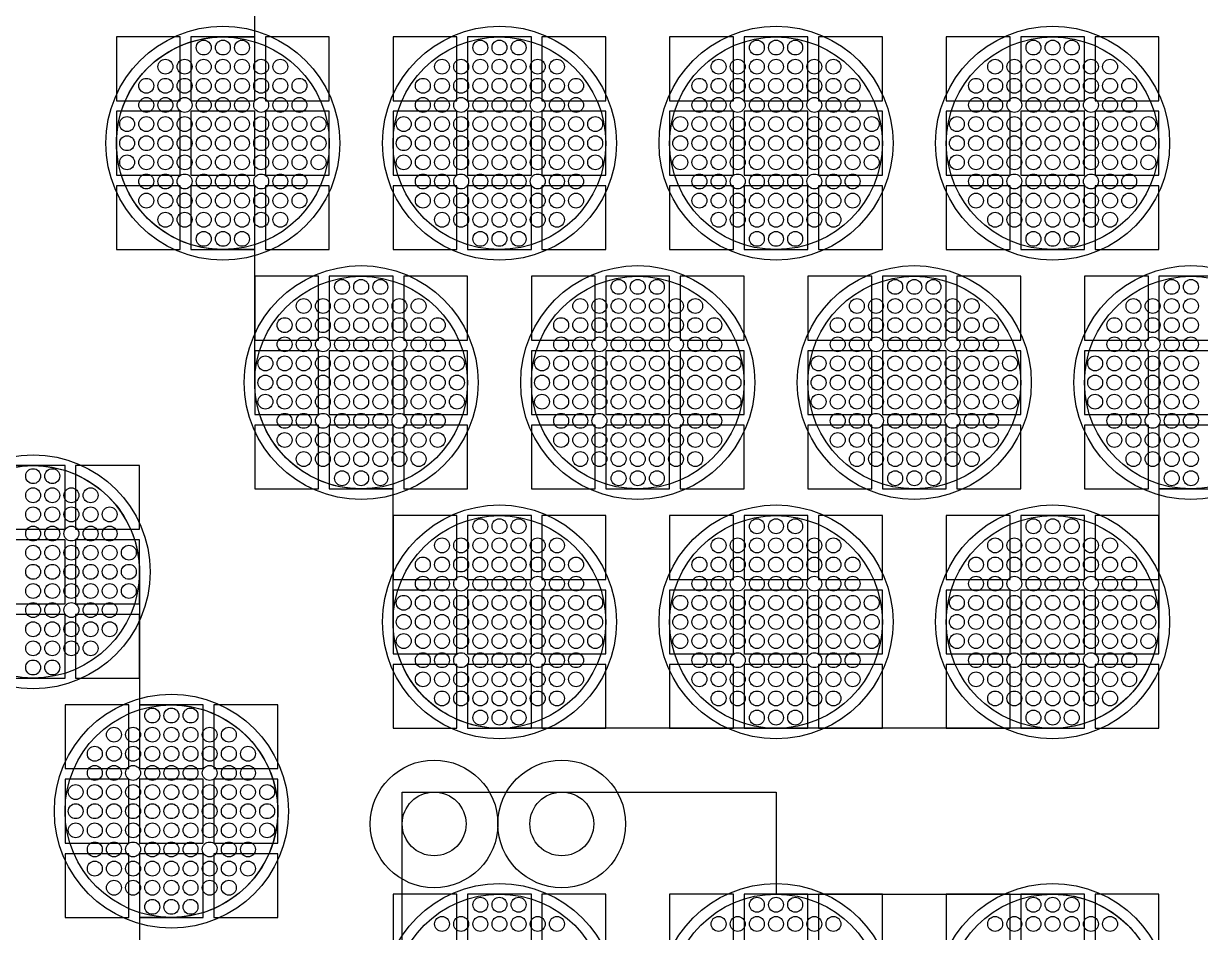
# Model space of a CAD drawing. Extents: x -49 to 54, y -38 to 38.
# Drawn here: x -17.14 to -11.61, y -17.85 to -13.58 of the extents above; entities that cross this region are included whole.
import ezdxf

# ---------------------------------------------------------------- set-up
doc = ezdxf.new("R2010")
doc.units = 0
for name, color, linetype in [('ADHESIVE_VIA_OPENINGS', 30, 'CONTINUOUS'), ('BACK_LAYER', 5, 'CONTINUOUS'), ('COND_LAYER_LOWER_ELECTRODE', 6, 'CONTINUOUS'), ('CONDUCTIVE_LAYER_BACK_LAYER', 2, 'CONTINUOUS'), ('EMITTER', 3, 'CONTINUOUS'), ('LOWER_ELECTRODE', 1, 'CONTINUOUS'), ('SUBSTRATE_VIA', 4, 'CONTINUOUS')]:
    doc.layers.add(name, color=color, linetype=linetype)

msp = doc.modelspace()

# ---------------------------------------------------------------- linework, layer by layer
at = {"layer": 'ADHESIVE_VIA_OPENINGS'}
for centre in [(-15.2116, -17.3401), (-14.6116, -17.3401)]:
    msp.add_circle(centre, 0.3, dxfattribs=at)
at = {"layer": 'BACK_LAYER'}
for points in [[(-16.7046, -13.9384), (-16.4046, -13.9384), (-16.4046, -13.6384), (-16.7046, -13.6384)], [(-16.3546, -13.9384), (-16.0546, -13.9384), (-16.0546, -13.6384), (-16.3546, -13.6384)], [(-16.0046, -13.9384), (-15.7046, -13.9384), (-15.7046, -13.6384), (-16.0046, -13.6384)], [(-15.4046, -13.9384), (-15.1046, -13.9384), (-15.1046, -13.6384), (-15.4046, -13.6384)], [(-15.0546, -13.9384), (-14.7546, -13.9384), (-14.7546, -13.6384), (-15.0546, -13.6384)], [(-14.7046, -13.9384), (-14.4046, -13.9384), (-14.4046, -13.6384), (-14.7046, -13.6384)], [(-14.1046, -13.9384), (-13.8046, -13.9384), (-13.8046, -13.6384), (-14.1046, -13.6384)], [(-13.7546, -13.9384), (-13.4546, -13.9384), (-13.4546, -13.6384), (-13.7546, -13.6384)], [(-13.4046, -13.9384), (-13.1046, -13.9384), (-13.1046, -13.6384), (-13.4046, -13.6384)], [(-12.8046, -13.9384), (-12.5046, -13.9384), (-12.5046, -13.6384), (-12.8046, -13.6384)], [(-12.4546, -13.9384), (-12.1546, -13.9384), (-12.1546, -13.6384), (-12.4546, -13.6384)], [(-12.1046, -13.9384), (-11.8046, -13.9384), (-11.8046, -13.6384), (-12.1046, -13.6384)], [(-16.7046, -14.2884), (-16.4046, -14.2884), (-16.4046, -13.9884), (-16.7046, -13.9884)], [(-16.3546, -14.2884), (-16.0546, -14.2884), (-16.0546, -13.9884), (-16.3546, -13.9884)], [(-16.0046, -14.2884), (-15.7046, -14.2884), (-15.7046, -13.9884), (-16.0046, -13.9884)], [(-15.4046, -14.2884), (-15.1046, -14.2884), (-15.1046, -13.9884), (-15.4046, -13.9884)], [(-15.0546, -14.2884), (-14.7546, -14.2884), (-14.7546, -13.9884), (-15.0546, -13.9884)], [(-14.7046, -14.2884), (-14.4046, -14.2884), (-14.4046, -13.9884), (-14.7046, -13.9884)], [(-14.1046, -14.2884), (-13.8046, -14.2884), (-13.8046, -13.9884), (-14.1046, -13.9884)], [(-13.7546, -14.2884), (-13.4546, -14.2884), (-13.4546, -13.9884), (-13.7546, -13.9884)], [(-13.4046, -14.2884), (-13.1046, -14.2884), (-13.1046, -13.9884), (-13.4046, -13.9884)], [(-12.8046, -14.2884), (-12.5046, -14.2884), (-12.5046, -13.9884), (-12.8046, -13.9884)], [(-12.4546, -14.2884), (-12.1546, -14.2884), (-12.1546, -13.9884), (-12.4546, -13.9884)], [(-12.1046, -14.2884), (-11.8046, -14.2884), (-11.8046, -13.9884), (-12.1046, -13.9884)], [(-16.7046, -14.6384), (-16.4046, -14.6384), (-16.4046, -14.3384), (-16.7046, -14.3384)], [(-16.3546, -14.6384), (-16.0546, -14.6384), (-16.0546, -14.3384), (-16.3546, -14.3384)], [(-16.0046, -14.6384), (-15.7046, -14.6384), (-15.7046, -14.3384), (-16.0046, -14.3384)], [(-15.4046, -14.6384), (-15.1046, -14.6384), (-15.1046, -14.3384), (-15.4046, -14.3384)], [(-15.0546, -14.6384), (-14.7546, -14.6384), (-14.7546, -14.3384), (-15.0546, -14.3384)], [(-14.7046, -14.6384), (-14.4046, -14.6384), (-14.4046, -14.3384), (-14.7046, -14.3384)], [(-14.1046, -14.6384), (-13.8046, -14.6384), (-13.8046, -14.3384), (-14.1046, -14.3384)], [(-13.7546, -14.6384), (-13.4546, -14.6384), (-13.4546, -14.3384), (-13.7546, -14.3384)], [(-13.4046, -14.6384), (-13.1046, -14.6384), (-13.1046, -14.3384), (-13.4046, -14.3384)], [(-12.8046, -14.6384), (-12.5046, -14.6384), (-12.5046, -14.3384), (-12.8046, -14.3384)], [(-12.4546, -14.6384), (-12.1546, -14.6384), (-12.1546, -14.3384), (-12.4546, -14.3384)], [(-12.1046, -14.6384), (-11.8046, -14.6384), (-11.8046, -14.3384), (-12.1046, -14.3384)], [(-16.0546, -15.0642), (-15.7546, -15.0642), (-15.7546, -14.7642), (-16.0546, -14.7642)], [(-15.7046, -15.0642), (-15.4046, -15.0642), (-15.4046, -14.7642), (-15.7046, -14.7642)], [(-15.3546, -15.0642), (-15.0546, -15.0642), (-15.0546, -14.7642), (-15.3546, -14.7642)], [(-14.7546, -15.0642), (-14.4546, -15.0642), (-14.4546, -14.7642), (-14.7546, -14.7642)], [(-14.4046, -15.0642), (-14.1046, -15.0642), (-14.1046, -14.7642), (-14.4046, -14.7642)], [(-14.0546, -15.0642), (-13.7546, -15.0642), (-13.7546, -14.7642), (-14.0546, -14.7642)], [(-13.4546, -15.0642), (-13.1546, -15.0642), (-13.1546, -14.7642), (-13.4546, -14.7642)], [(-13.1046, -15.0642), (-12.8046, -15.0642), (-12.8046, -14.7642), (-13.1046, -14.7642)], [(-12.7546, -15.0642), (-12.4546, -15.0642), (-12.4546, -14.7642), (-12.7546, -14.7642)], [(-12.1546, -15.0642), (-11.8546, -15.0642), (-11.8546, -14.7642), (-12.1546, -14.7642)], [(-11.8046, -15.0642), (-11.5046, -15.0642), (-11.5046, -14.7642), (-11.8046, -14.7642)], [(-16.0546, -15.4142), (-15.7546, -15.4142), (-15.7546, -15.1142), (-16.0546, -15.1142)], [(-15.7046, -15.4142), (-15.4046, -15.4142), (-15.4046, -15.1142), (-15.7046, -15.1142)], [(-15.3546, -15.4142), (-15.0546, -15.4142), (-15.0546, -15.1142), (-15.3546, -15.1142)], [(-14.7546, -15.4142), (-14.4546, -15.4142), (-14.4546, -15.1142), (-14.7546, -15.1142)], [(-14.4046, -15.4142), (-14.1046, -15.4142), (-14.1046, -15.1142), (-14.4046, -15.1142)], [(-14.0546, -15.4142), (-13.7546, -15.4142), (-13.7546, -15.1142), (-14.0546, -15.1142)], [(-13.4546, -15.4142), (-13.1546, -15.4142), (-13.1546, -15.1142), (-13.4546, -15.1142)], [(-13.1046, -15.4142), (-12.8046, -15.4142), (-12.8046, -15.1142), (-13.1046, -15.1142)], [(-12.7546, -15.4142), (-12.4546, -15.4142), (-12.4546, -15.1142), (-12.7546, -15.1142)], [(-12.1546, -15.4142), (-11.8546, -15.4142), (-11.8546, -15.1142), (-12.1546, -15.1142)], [(-11.8046, -15.4142), (-11.5046, -15.4142), (-11.5046, -15.1142), (-11.8046, -15.1142)], [(-16.0546, -15.7642), (-15.7546, -15.7642), (-15.7546, -15.4642), (-16.0546, -15.4642)], [(-15.7046, -15.7642), (-15.4046, -15.7642), (-15.4046, -15.4642), (-15.7046, -15.4642)], [(-15.3546, -15.7642), (-15.0546, -15.7642), (-15.0546, -15.4642), (-15.3546, -15.4642)], [(-14.7546, -15.7642), (-14.4546, -15.7642), (-14.4546, -15.4642), (-14.7546, -15.4642)], [(-14.4046, -15.7642), (-14.1046, -15.7642), (-14.1046, -15.4642), (-14.4046, -15.4642)], [(-14.0546, -15.7642), (-13.7546, -15.7642), (-13.7546, -15.4642), (-14.0546, -15.4642)], [(-13.4546, -15.7642), (-13.1546, -15.7642), (-13.1546, -15.4642), (-13.4546, -15.4642)], [(-13.1046, -15.7642), (-12.8046, -15.7642), (-12.8046, -15.4642), (-13.1046, -15.4642)], [(-12.7546, -15.7642), (-12.4546, -15.7642), (-12.4546, -15.4642), (-12.7546, -15.4642)], [(-12.1546, -15.7642), (-11.8546, -15.7642), (-11.8546, -15.4642), (-12.1546, -15.4642)], [(-11.8046, -15.7642), (-11.5046, -15.7642), (-11.5046, -15.4642), (-11.8046, -15.4642)], [(-17.2465, -15.9544), (-16.9465, -15.9544), (-16.9465, -15.6544), (-17.2465, -15.6544)], [(-16.8965, -15.9544), (-16.5965, -15.9544), (-16.5965, -15.6544), (-16.8965, -15.6544)], [(-15.4046, -16.19), (-15.1046, -16.19), (-15.1046, -15.89), (-15.4046, -15.89)], [(-15.0546, -16.19), (-14.7546, -16.19), (-14.7546, -15.89), (-15.0546, -15.89)], [(-14.7046, -16.19), (-14.4046, -16.19), (-14.4046, -15.89), (-14.7046, -15.89)], [(-14.1046, -16.19), (-13.8046, -16.19), (-13.8046, -15.89), (-14.1046, -15.89)], [(-13.7546, -16.19), (-13.4546, -16.19), (-13.4546, -15.89), (-13.7546, -15.89)], [(-13.4046, -16.19), (-13.1046, -16.19), (-13.1046, -15.89), (-13.4046, -15.89)], [(-12.8046, -16.19), (-12.5046, -16.19), (-12.5046, -15.89), (-12.8046, -15.89)], [(-12.4546, -16.19), (-12.1546, -16.19), (-12.1546, -15.89), (-12.4546, -15.89)], [(-12.1046, -16.19), (-11.8046, -16.19), (-11.8046, -15.89), (-12.1046, -15.89)], [(-17.2465, -16.3044), (-16.9465, -16.3044), (-16.9465, -16.0044), (-17.2465, -16.0044)], [(-16.8965, -16.3044), (-16.5965, -16.3044), (-16.5965, -16.0044), (-16.8965, -16.0044)], [(-15.4046, -16.54), (-15.1046, -16.54), (-15.1046, -16.24), (-15.4046, -16.24)], [(-15.0546, -16.54), (-14.7546, -16.54), (-14.7546, -16.24), (-15.0546, -16.24)], [(-14.7046, -16.54), (-14.4046, -16.54), (-14.4046, -16.24), (-14.7046, -16.24)], [(-14.1046, -16.54), (-13.8046, -16.54), (-13.8046, -16.24), (-14.1046, -16.24)], [(-13.7546, -16.54), (-13.4546, -16.54), (-13.4546, -16.24), (-13.7546, -16.24)], [(-13.4046, -16.54), (-13.1046, -16.54), (-13.1046, -16.24), (-13.4046, -16.24)], [(-12.8046, -16.54), (-12.5046, -16.54), (-12.5046, -16.24), (-12.8046, -16.24)], [(-12.4546, -16.54), (-12.1546, -16.54), (-12.1546, -16.24), (-12.4546, -16.24)], [(-12.1046, -16.54), (-11.8046, -16.54), (-11.8046, -16.24), (-12.1046, -16.24)], [(-17.2465, -16.6544), (-16.9465, -16.6544), (-16.9465, -16.3544), (-17.2465, -16.3544)], [(-16.8965, -16.6544), (-16.5965, -16.6544), (-16.5965, -16.3544), (-16.8965, -16.3544)], [(-15.4046, -16.89), (-15.1046, -16.89), (-15.1046, -16.59), (-15.4046, -16.59)], [(-15.0546, -16.89), (-14.7546, -16.89), (-14.7546, -16.59), (-15.0546, -16.59)], [(-14.7046, -16.89), (-14.4046, -16.89), (-14.4046, -16.59), (-14.7046, -16.59)], [(-14.1046, -16.89), (-13.8046, -16.89), (-13.8046, -16.59), (-14.1046, -16.59)], [(-13.7546, -16.89), (-13.4546, -16.89), (-13.4546, -16.59), (-13.7546, -16.59)], [(-13.4046, -16.89), (-13.1046, -16.89), (-13.1046, -16.59), (-13.4046, -16.59)], [(-12.8046, -16.89), (-12.5046, -16.89), (-12.5046, -16.59), (-12.8046, -16.59)], [(-12.4546, -16.89), (-12.1546, -16.89), (-12.1546, -16.59), (-12.4546, -16.59)], [(-12.1046, -16.89), (-11.8046, -16.89), (-11.8046, -16.59), (-12.1046, -16.59)], [(-16.9465, -17.0802), (-16.6465, -17.0802), (-16.6465, -16.7802), (-16.9465, -16.7802)], [(-16.5965, -17.0802), (-16.2965, -17.0802), (-16.2965, -16.7802), (-16.5965, -16.7802)], [(-16.2465, -17.0802), (-15.9465, -17.0802), (-15.9465, -16.7802), (-16.2465, -16.7802)], [(-16.9465, -17.4302), (-16.6465, -17.4302), (-16.6465, -17.1302), (-16.9465, -17.1302)], [(-16.5965, -17.4302), (-16.2965, -17.4302), (-16.2965, -17.1302), (-16.5965, -17.1302)], [(-16.2465, -17.4302), (-15.9465, -17.4302), (-15.9465, -17.1302), (-16.2465, -17.1302)], [(-16.9465, -17.7802), (-16.6465, -17.7802), (-16.6465, -17.4802), (-16.9465, -17.4802)], [(-16.5965, -17.7802), (-16.2965, -17.7802), (-16.2965, -17.4802), (-16.5965, -17.4802)], [(-16.2465, -17.7802), (-15.9465, -17.7802), (-15.9465, -17.4802), (-16.2465, -17.4802)], [(-15.4046, -17.9704), (-15.1046, -17.9704), (-15.1046, -17.6704), (-15.4046, -17.6704)], [(-15.0546, -17.9704), (-14.7546, -17.9704), (-14.7546, -17.6704), (-15.0546, -17.6704)], [(-14.7046, -17.9704), (-14.4046, -17.9704), (-14.4046, -17.6704), (-14.7046, -17.6704)], [(-14.1046, -17.9704), (-13.8046, -17.9704), (-13.8046, -17.6704), (-14.1046, -17.6704)], [(-13.7546, -17.9704), (-13.4546, -17.9704), (-13.4546, -17.6704), (-13.7546, -17.6704)], [(-13.4046, -17.9704), (-13.1046, -17.9704), (-13.1046, -17.6704), (-13.4046, -17.6704)], [(-12.8046, -17.9704), (-12.5046, -17.9704), (-12.5046, -17.6704), (-12.8046, -17.6704)], [(-12.4546, -17.9704), (-12.1546, -17.9704), (-12.1546, -17.6704), (-12.4546, -17.6704)], [(-12.1046, -17.9704), (-11.8046, -17.9704), (-11.8046, -17.6704), (-12.1046, -17.6704)]]:
    msp.add_lwpolyline(points, close=True, dxfattribs=at)
at = {"layer": 'COND_LAYER_LOWER_ELECTRODE'}
for centre in [(-16.2046, -14.1384), (-14.9046, -14.1384), (-13.6046, -14.1384), (-12.3046, -14.1384), (-15.5546, -15.2642), (-14.2546, -15.2642), (-12.9546, -15.2642), (-11.6546, -15.2642), (-17.0965, -16.1544), (-14.9046, -16.39), (-13.6046, -16.39), (-12.3046, -16.39), (-16.4465, -17.2802), (-14.9046, -18.1704), (-13.6046, -18.1704), (-12.3046, -18.1704)]:
    msp.add_circle(centre, 0.55, dxfattribs=at)
at = {"layer": 'CONDUCTIVE_LAYER_BACK_LAYER'}
for points in [[(-11.605, -15.7617), (-11.6248, -15.7633), (-11.6447, -15.7641), (-11.8046, -15.7641), (-11.8046, -16.39), (-11.805, -16.4099), (-11.8062, -16.4298), (-11.8082, -16.4495), (-11.811, -16.4692), (-11.8145, -16.4888), (-11.8188, -16.5082), (-11.8239, -16.5274), (-11.8297, -16.5464), (-11.8363, -16.5652), (-11.8437, -16.5837), (-11.8517, -16.6018), (-11.8605, -16.6197), (-11.87, -16.6372), (-11.8802, -16.6542), (-11.891, -16.6709), (-11.9025, -16.6871), (-11.9146, -16.7029), (-11.9274, -16.7181), (-11.9407, -16.7329), (-11.9546, -16.7471), (-11.9691, -16.7607), (-11.9841, -16.7738), (-11.9996, -16.7862), (-12.0156, -16.798), (-12.032, -16.8092), (-12.0489, -16.8197), (-12.0662, -16.8295), (-12.0839, -16.8386), (-12.1019, -16.8471), (-12.1202, -16.8548), (-12.1388, -16.8617), (-12.1577, -16.868), (-12.1768, -16.8734), (-12.1962, -16.8781), (-12.2156, -16.882), (-12.2353, -16.8852), (-12.255, -16.8876), (-12.2748, -16.8891), (-12.2947, -16.8899), (-14.9146, -16.8899), (-14.9345, -16.8891), (-14.9543, -16.8876), (-14.974, -16.8852), (-14.9936, -16.882), (-15.0131, -16.8781), (-15.0325, -16.8734), (-15.0516, -16.868), (-15.0705, -16.8617), (-15.0891, -16.8548), (-15.1074, -16.8471), (-15.1254, -16.8386), (-15.1431, -16.8295), (-15.1604, -16.8197), (-15.1772, -16.8092), (-15.1937, -16.798), (-15.2097, -16.7862), (-15.2252, -16.7738), (-15.2402, -16.7607), (-15.2547, -16.7471), (-15.2686, -16.7329), (-15.2819, -16.7181), (-15.2947, -16.7029), (-15.3068, -16.6871), (-15.3183, -16.6709), (-15.3291, -16.6542), (-15.3393, -16.6372), (-15.3488, -16.6197), (-15.3576, -16.6018), (-15.3656, -16.5837), (-15.373, -16.5652), (-15.3796, -16.5464), (-15.3854, -16.5274), (-15.3905, -16.5082), (-15.3948, -16.4888), (-15.3983, -16.4692), (-15.4011, -16.4495), (-15.4031, -16.4298), (-15.4043, -16.4099), (-15.4046, -16.39), (-15.4046, -15.7641), (-15.5646, -15.7641), (-15.5845, -15.7633), (-15.6043, -15.7617), (-15.624, -15.7594), (-15.6436, -15.7562), (-15.6631, -15.7523), (-15.6825, -15.7476), (-15.7016, -15.7421), (-15.7205, -15.7359), (-15.7391, -15.7289), (-15.7574, -15.7212), (-15.7754, -15.7128), (-15.7931, -15.7037), (-15.8104, -15.6939), (-15.8272, -15.6834), (-15.8437, -15.6722), (-15.8597, -15.6604), (-15.8752, -15.6479), (-15.8902, -15.6349), (-15.9047, -15.6212), (-15.9186, -15.607), (-15.9319, -15.5923), (-15.9447, -15.577), (-15.9568, -15.5613), (-15.9683, -15.5451), (-15.9791, -15.5284), (-15.9893, -15.5113), (-15.9988, -15.4938), (-16.0076, -15.476), (-16.0156, -15.4578), (-16.023, -15.4394), (-16.0296, -15.4206), (-16.0354, -15.4016), (-16.0405, -15.3824), (-16.0448, -15.363), (-16.0483, -15.3434), (-16.0511, -15.3237), (-16.0531, -15.3039), (-16.0543, -15.2841), (-16.0546, -15.2642), (-16.0546, -14.6383), (-16.2146, -14.6383), (-16.2345, -14.6375), (-16.2543, -14.6359), (-16.274, -14.6335), (-16.2936, -14.6304), (-16.3131, -14.6265), (-16.3325, -14.6218), (-16.3516, -14.6163), (-16.3705, -14.6101), (-16.3891, -14.6031), (-16.4074, -14.5954), (-16.4254, -14.587), (-16.4431, -14.5779), (-16.4604, -14.568), (-16.4772, -14.5575), (-16.4937, -14.5463), (-16.5097, -14.5345), (-16.5252, -14.5221), (-16.5402, -14.509), (-16.5547, -14.4954), (-16.5686, -14.4812), (-16.5819, -14.4665), (-16.5947, -14.4512), (-16.6068, -14.4355), (-16.6183, -14.4192), (-16.6291, -14.4026), (-16.6393, -14.3855), (-16.6488, -14.368), (-16.6576, -14.3502), (-16.6656, -14.332), (-16.673, -14.3135), (-16.6796, -14.2948), (-16.6854, -14.2758), (-16.6905, -14.2565), (-16.6948, -14.2371), (-16.6983, -14.2176), (-16.7011, -14.1979), (-16.7031, -14.1781), (-16.7043, -14.1582), (-16.7046, -14.1384), (-16.7043, -14.1185), (-16.7031, -14.0986), (-16.7011, -14.0789), (-16.6983, -14.0592), (-16.6948, -14.0396), (-16.6905, -14.0202), (-16.6854, -14.001), (-16.6796, -13.982), (-16.673, -13.9632), (-16.6656, -13.9447), (-16.6576, -13.9266), (-16.6488, -13.9087), (-16.6393, -13.8912), (-16.6291, -13.8742), (-16.6183, -13.8575), (-16.6068, -13.8413), (-16.5947, -13.8255), (-16.5819, -13.8103), (-16.5686, -13.7955), (-16.5547, -13.7813), (-16.5402, -13.7677), (-16.5252, -13.7546), (-16.5097, -13.7422), (-16.4937, -13.7304), (-16.4772, -13.7192), (-16.4604, -13.7087), (-16.4431, -13.6989), (-16.4254, -13.6897), (-16.4074, -13.6813), (-16.3891, -13.6736), (-16.3705, -13.6667), (-16.3516, -13.6604), (-16.3325, -13.655), (-16.3131, -13.6503), (-16.2936, -13.6463), (-16.274, -13.6432), (-16.2543, -13.6408), (-16.2345, -13.6393), (-16.2146, -13.6385), (-16.0546, -13.6385), (-16.0546, -13.0125)], [(-17.2465, -15.6545), (-17.0866, -15.6545), (-17.0667, -15.6553), (-17.0469, -15.6569), (-17.0271, -15.6592), (-17.0075, -15.6624), (-16.988, -15.6663), (-16.9687, -15.671), (-16.9496, -15.6765), (-16.9307, -15.6827), (-16.9121, -15.6896), (-16.8937, -15.6973), (-16.8757, -15.7058), (-16.8581, -15.7149), (-16.8408, -15.7247), (-16.8239, -15.7352), (-16.8075, -15.7464), (-16.7915, -15.7582), (-16.776, -15.7707), (-16.761, -15.7837), (-16.7465, -15.7973), (-16.7326, -15.8115), (-16.7192, -15.8263), (-16.7065, -15.8415), (-16.6943, -15.8573), (-16.6829, -15.8735), (-16.672, -15.8902), (-16.6618, -15.9073), (-16.6524, -15.9247), (-16.6436, -15.9426), (-16.6355, -15.9608), (-16.6282, -15.9792), (-16.6216, -15.998), (-16.6158, -16.017), (-16.6107, -16.0362), (-16.6064, -16.0556), (-16.6028, -16.0752), (-16.6001, -16.0949), (-16.5981, -16.1147), (-16.5969, -16.1345), (-16.5965, -16.1544), (-16.5965, -16.7803), (-16.4366, -16.7803), (-16.4167, -16.7811), (-16.3969, -16.7827), (-16.3771, -16.7851), (-16.3575, -16.7882), (-16.338, -16.7921), (-16.3187, -16.7968), (-16.2996, -16.8023), (-16.2807, -16.8085), (-16.2621, -16.8155), (-16.2437, -16.8232), (-16.2257, -16.8316), (-16.2081, -16.8407), (-16.1908, -16.8506), (-16.1739, -16.8611), (-16.1575, -16.8722), (-16.1415, -16.884), (-16.126, -16.8965), (-16.111, -16.9095), (-16.0965, -16.9232), (-16.0826, -16.9374), (-16.0692, -16.9521), (-16.0565, -16.9674), (-16.0443, -16.9831), (-16.0329, -16.9993), (-16.022, -17.016), (-16.0118, -17.0331), (-16.0024, -17.0506), (-15.9936, -17.0684), (-15.9855, -17.0866), (-15.9782, -17.1051), (-15.9716, -17.1238), (-15.9658, -17.1428), (-15.9607, -17.162), (-15.9564, -17.1815), (-15.9528, -17.201), (-15.9501, -17.2207), (-15.9481, -17.2405), (-15.9469, -17.2603), (-15.9465, -17.2802), (-15.9469, -17.3001), (-15.9481, -17.3199), (-15.9501, -17.3397), (-15.9528, -17.3594), (-15.9564, -17.379), (-15.9607, -17.3984), (-15.9658, -17.4176), (-15.9716, -17.4366), (-15.9782, -17.4554), (-15.9855, -17.4739), (-15.9936, -17.492), (-16.0024, -17.5099), (-16.0118, -17.5273), (-16.022, -17.5444), (-16.0329, -17.5611), (-16.0443, -17.5773), (-16.0565, -17.5931), (-16.0692, -17.6083), (-16.0826, -17.6231), (-16.0965, -17.6373), (-16.111, -17.6509), (-16.126, -17.664), (-16.1415, -17.6764), (-16.1575, -17.6882), (-16.1739, -17.6994), (-16.1908, -17.7099), (-16.2081, -17.7197), (-16.2257, -17.7288), (-16.2437, -17.7373), (-16.2621, -17.745), (-16.2807, -17.7519), (-16.2996, -17.7581), (-16.3187, -17.7636), (-16.338, -17.7683), (-16.3575, -17.7722), (-16.3771, -17.7754), (-16.3969, -17.7778), (-16.4167, -17.7793), (-16.4366, -17.7801), (-16.5965, -17.7801), (-16.5965, -18.4061)], [(-15.3616, -17.9676), (-15.3616, -17.1901), (-13.6046, -17.1901), (-13.6046, -17.6705), (-12.2947, -17.6705), (-12.2748, -17.6713), (-12.255, -17.6729), (-12.2353, -17.6752), (-12.2156, -17.6784), (-12.1962, -17.6823), (-12.1768, -17.687), (-12.1577, -17.6925), (-12.1388, -17.6987), (-12.1202, -17.7057), (-12.1019, -17.7134), (-12.0839, -17.7218), (-12.0662, -17.7309), (-12.0489, -17.7408), (-12.032, -17.7513), (-12.0156, -17.7624), (-11.9996, -17.7742), (-11.9841, -17.7867), (-11.9691, -17.7997), (-11.9546, -17.8134), (-11.9407, -17.8276), (-11.9274, -17.8423), (-11.9146, -17.8576)]]:
    msp.add_lwpolyline(points, dxfattribs=at)
at = {"layer": 'EMITTER'}
for centre in [(-16.2046, -14.1384), (-14.9046, -14.1384), (-13.6046, -14.1384), (-12.3046, -14.1384), (-15.5546, -15.2642), (-14.2546, -15.2642), (-12.9546, -15.2642), (-11.6546, -15.2642), (-17.0965, -16.1544), (-14.9046, -16.39), (-13.6046, -16.39), (-12.3046, -16.39), (-16.4465, -17.2802), (-14.9046, -18.1704), (-13.6046, -18.1704), (-12.3046, -18.1704)]:
    msp.add_circle(centre, 0.5, dxfattribs=at)
at = {"layer": 'LOWER_ELECTRODE'}
for centre in [(-16.2946, -13.6884), (-16.2046, -13.6884), (-16.1146, -13.6884), (-14.9946, -13.6884), (-14.9046, -13.6884), (-14.8146, -13.6884), (-13.6946, -13.6884), (-13.6046, -13.6884), (-13.5146, -13.6884), (-12.3946, -13.6884), (-12.3046, -13.6884), (-12.2146, -13.6884), (-16.4746, -13.7784), (-16.3846, -13.7784), (-16.2946, -13.7784), (-16.2046, -13.7784), (-16.1146, -13.7784), (-16.0246, -13.7784), (-15.9346, -13.7784), (-15.1746, -13.7784), (-15.0846, -13.7784), (-14.9946, -13.7784), (-14.9046, -13.7784), (-14.8146, -13.7784), (-14.7246, -13.7784), (-14.6346, -13.7784), (-13.8746, -13.7784), (-13.7846, -13.7784), (-13.6946, -13.7784), (-13.6046, -13.7784), (-13.5146, -13.7784), (-13.4246, -13.7784), (-13.3346, -13.7784), (-12.5746, -13.7784), (-12.4846, -13.7784), (-12.3946, -13.7784), (-12.3046, -13.7784), (-12.2146, -13.7784), (-12.1246, -13.7784), (-12.0346, -13.7784), (-16.5646, -13.8684), (-16.4746, -13.8684), (-16.3846, -13.8684), (-16.2946, -13.8684), (-16.2046, -13.8684), (-16.1146, -13.8684), (-16.0246, -13.8684), (-15.9346, -13.8684), (-15.8446, -13.8684), (-15.2646, -13.8684), (-15.1746, -13.8684), (-15.0846, -13.8684), (-14.9946, -13.8684), (-14.9046, -13.8684), (-14.8146, -13.8684), (-14.7246, -13.8684), (-14.6346, -13.8684), (-14.5446, -13.8684), (-13.9646, -13.8684), (-13.8746, -13.8684), (-13.7846, -13.8684), (-13.6946, -13.8684), (-13.6046, -13.8684), (-13.5146, -13.8684), (-13.4246, -13.8684), (-13.3346, -13.8684), (-13.2446, -13.8684), (-12.6646, -13.8684), (-12.5746, -13.8684), (-12.4846, -13.8684), (-12.3946, -13.8684), (-12.3046, -13.8684), (-12.2146, -13.8684), (-12.1246, -13.8684), (-12.0346, -13.8684), (-11.9446, -13.8684), (-16.5646, -13.9584), (-16.4746, -13.9584), (-16.3846, -13.9584), (-16.2946, -13.9584), (-16.2046, -13.9584), (-16.1146, -13.9584), (-16.0246, -13.9584), (-15.9346, -13.9584), (-15.8446, -13.9584), (-15.2646, -13.9584), (-15.1746, -13.9584), (-15.0846, -13.9584), (-14.9946, -13.9584), (-14.9046, -13.9584), (-14.8146, -13.9584), (-14.7246, -13.9584), (-14.6346, -13.9584), (-14.5446, -13.9584), (-13.9646, -13.9584), (-13.8746, -13.9584), (-13.7846, -13.9584), (-13.6946, -13.9584), (-13.6046, -13.9584), (-13.5146, -13.9584), (-13.4246, -13.9584), (-13.3346, -13.9584), (-13.2446, -13.9584), (-12.6646, -13.9584), (-12.5746, -13.9584), (-12.4846, -13.9584), (-12.3946, -13.9584), (-12.3046, -13.9584), (-12.2146, -13.9584), (-12.1246, -13.9584), (-12.0346, -13.9584), (-11.9446, -13.9584), (-16.6546, -14.0484), (-16.5646, -14.0484), (-16.4746, -14.0484), (-16.3846, -14.0484), (-16.2946, -14.0484), (-16.2046, -14.0484), (-16.1146, -14.0484), (-16.0246, -14.0484), (-15.9346, -14.0484), (-15.8446, -14.0484), (-15.7546, -14.0484), (-15.3546, -14.0484), (-15.2646, -14.0484), (-15.1746, -14.0484), (-15.0846, -14.0484), (-14.9946, -14.0484), (-14.9046, -14.0484), (-14.8146, -14.0484), (-14.7246, -14.0484), (-14.6346, -14.0484), (-14.5446, -14.0484), (-14.4546, -14.0484), (-14.0546, -14.0484), (-13.9646, -14.0484), (-13.8746, -14.0484), (-13.7846, -14.0484), (-13.6946, -14.0484), (-13.6046, -14.0484), (-13.5146, -14.0484), (-13.4246, -14.0484), (-13.3346, -14.0484), (-13.2446, -14.0484), (-13.1546, -14.0484), (-12.7546, -14.0484), (-12.6646, -14.0484), (-12.5746, -14.0484), (-12.4846, -14.0484), (-12.3946, -14.0484), (-12.3046, -14.0484), (-12.2146, -14.0484), (-12.1246, -14.0484), (-12.0346, -14.0484), (-11.9446, -14.0484), (-11.8546, -14.0484), (-16.6546, -14.1384), (-16.5646, -14.1384), (-16.4746, -14.1384), (-16.3846, -14.1384), (-16.2946, -14.1384), (-16.2046, -14.1384), (-16.1146, -14.1384), (-16.0246, -14.1384), (-15.9346, -14.1384), (-15.8446, -14.1384), (-15.7546, -14.1384), (-15.3546, -14.1384), (-15.2646, -14.1384), (-15.1746, -14.1384), (-15.0846, -14.1384), (-14.9946, -14.1384), (-14.9046, -14.1384), (-14.8146, -14.1384), (-14.7246, -14.1384), (-14.6346, -14.1384), (-14.5446, -14.1384), (-14.4546, -14.1384), (-14.0546, -14.1384), (-13.9646, -14.1384), (-13.8746, -14.1384), (-13.7846, -14.1384), (-13.6946, -14.1384), (-13.6046, -14.1384), (-13.5146, -14.1384), (-13.4246, -14.1384), (-13.3346, -14.1384), (-13.2446, -14.1384), (-13.1546, -14.1384), (-12.7546, -14.1384), (-12.6646, -14.1384), (-12.5746, -14.1384), (-12.4846, -14.1384), (-12.3946, -14.1384), (-12.3046, -14.1384), (-12.2146, -14.1384), (-12.1246, -14.1384), (-12.0346, -14.1384), (-11.9446, -14.1384), (-11.8546, -14.1384), (-16.6546, -14.2284), (-16.5646, -14.2284), (-16.4746, -14.2284), (-16.3846, -14.2284), (-16.2946, -14.2284), (-16.2046, -14.2284), (-16.1146, -14.2284), (-16.0246, -14.2284), (-15.9346, -14.2284), (-15.8446, -14.2284), (-15.7546, -14.2284), (-15.3546, -14.2284), (-15.2646, -14.2284), (-15.1746, -14.2284), (-15.0846, -14.2284), (-14.9946, -14.2284), (-14.9046, -14.2284), (-14.8146, -14.2284), (-14.7246, -14.2284), (-14.6346, -14.2284), (-14.5446, -14.2284), (-14.4546, -14.2284), (-14.0546, -14.2284), (-13.9646, -14.2284), (-13.8746, -14.2284), (-13.7846, -14.2284), (-13.6946, -14.2284), (-13.6046, -14.2284), (-13.5146, -14.2284), (-13.4246, -14.2284), (-13.3346, -14.2284), (-13.2446, -14.2284), (-13.1546, -14.2284), (-12.7546, -14.2284), (-12.6646, -14.2284), (-12.5746, -14.2284), (-12.4846, -14.2284), (-12.3946, -14.2284), (-12.3046, -14.2284), (-12.2146, -14.2284), (-12.1246, -14.2284), (-12.0346, -14.2284), (-11.9446, -14.2284), (-11.8546, -14.2284), (-16.5646, -14.3184), (-16.4746, -14.3184), (-16.3846, -14.3184), (-16.2946, -14.3184), (-16.2046, -14.3184), (-16.1146, -14.3184), (-16.0246, -14.3184), (-15.9346, -14.3184), (-15.8446, -14.3184), (-15.2646, -14.3184), (-15.1746, -14.3184), (-15.0846, -14.3184), (-14.9946, -14.3184), (-14.9046, -14.3184), (-14.8146, -14.3184), (-14.7246, -14.3184), (-14.6346, -14.3184), (-14.5446, -14.3184), (-13.9646, -14.3184), (-13.8746, -14.3184), (-13.7846, -14.3184), (-13.6946, -14.3184), (-13.6046, -14.3184), (-13.5146, -14.3184), (-13.4246, -14.3184), (-13.3346, -14.3184), (-13.2446, -14.3184), (-12.6646, -14.3184), (-12.5746, -14.3184), (-12.4846, -14.3184), (-12.3946, -14.3184), (-12.3046, -14.3184), (-12.2146, -14.3184), (-12.1246, -14.3184), (-12.0346, -14.3184), (-11.9446, -14.3184), (-16.5646, -14.4084), (-16.4746, -14.4084), (-16.3846, -14.4084), (-16.2946, -14.4084), (-16.2046, -14.4084), (-16.1146, -14.4084), (-16.0246, -14.4084), (-15.9346, -14.4084), (-15.8446, -14.4084), (-15.2646, -14.4084), (-15.1746, -14.4084), (-15.0846, -14.4084), (-14.9946, -14.4084), (-14.9046, -14.4084), (-14.8146, -14.4084), (-14.7246, -14.4084), (-14.6346, -14.4084), (-14.5446, -14.4084), (-13.9646, -14.4084), (-13.8746, -14.4084), (-13.7846, -14.4084), (-13.6946, -14.4084), (-13.6046, -14.4084), (-13.5146, -14.4084), (-13.4246, -14.4084), (-13.3346, -14.4084), (-13.2446, -14.4084), (-12.6646, -14.4084), (-12.5746, -14.4084), (-12.4846, -14.4084), (-12.3946, -14.4084), (-12.3046, -14.4084), (-12.2146, -14.4084), (-12.1246, -14.4084), (-12.0346, -14.4084), (-11.9446, -14.4084), (-16.4746, -14.4984), (-16.3846, -14.4984), (-16.2946, -14.4984), (-16.2046, -14.4984), (-16.1146, -14.4984), (-16.0246, -14.4984), (-15.9346, -14.4984), (-15.1746, -14.4984), (-15.0846, -14.4984), (-14.9946, -14.4984), (-14.9046, -14.4984), (-14.8146, -14.4984), (-14.7246, -14.4984), (-14.6346, -14.4984), (-13.8746, -14.4984), (-13.7846, -14.4984), (-13.6946, -14.4984), (-13.6046, -14.4984), (-13.5146, -14.4984), (-13.4246, -14.4984), (-13.3346, -14.4984), (-12.5746, -14.4984), (-12.4846, -14.4984), (-12.3946, -14.4984), (-12.3046, -14.4984), (-12.2146, -14.4984), (-12.1246, -14.4984), (-12.0346, -14.4984), (-16.2946, -14.5884), (-16.2046, -14.5884), (-16.1146, -14.5884), (-14.9946, -14.5884), (-14.9046, -14.5884), (-14.8146, -14.5884), (-13.6946, -14.5884), (-13.6046, -14.5884), (-13.5146, -14.5884), (-12.3946, -14.5884), (-12.3046, -14.5884), (-12.2146, -14.5884), (-15.6446, -14.8142), (-15.5546, -14.8142), (-15.4646, -14.8142), (-14.3446, -14.8142), (-14.2546, -14.8142), (-14.1646, -14.8142), (-13.0446, -14.8142), (-12.9546, -14.8142), (-12.8646, -14.8142), (-11.7446, -14.8142), (-11.6546, -14.8142), (-15.8246, -14.9042), (-15.7346, -14.9042), (-15.6446, -14.9042), (-15.5546, -14.9042), (-15.4646, -14.9042), (-15.3746, -14.9042), (-15.2846, -14.9042), (-14.5246, -14.9042), (-14.4346, -14.9042), (-14.3446, -14.9042), (-14.2546, -14.9042), (-14.1646, -14.9042), (-14.0746, -14.9042), (-13.9846, -14.9042), (-13.2246, -14.9042), (-13.1346, -14.9042), (-13.0446, -14.9042), (-12.9546, -14.9042), (-12.8646, -14.9042), (-12.7746, -14.9042), (-12.6846, -14.9042), (-11.9246, -14.9042), (-11.8346, -14.9042), (-11.7446, -14.9042), (-11.6546, -14.9042), (-15.9146, -14.9942), (-15.8246, -14.9942), (-15.7346, -14.9942), (-15.6446, -14.9942), (-15.5546, -14.9942), (-15.4646, -14.9942), (-15.3746, -14.9942), (-15.2846, -14.9942), (-15.1946, -14.9942), (-14.6146, -14.9942), (-14.5246, -14.9942), (-14.4346, -14.9942), (-14.3446, -14.9942), (-14.2546, -14.9942), (-14.1646, -14.9942), (-14.0746, -14.9942), (-13.9846, -14.9942), (-13.8946, -14.9942), (-13.3146, -14.9942), (-13.2246, -14.9942), (-13.1346, -14.9942), (-13.0446, -14.9942), (-12.9546, -14.9942), (-12.8646, -14.9942), (-12.7746, -14.9942), (-12.6846, -14.9942), (-12.5946, -14.9942), (-12.0146, -14.9942), (-11.9246, -14.9942), (-11.8346, -14.9942), (-11.7446, -14.9942), (-11.6546, -14.9942), (-15.9146, -15.0842), (-15.8246, -15.0842), (-15.7346, -15.0842), (-15.6446, -15.0842), (-15.5546, -15.0842), (-15.4646, -15.0842), (-15.3746, -15.0842), (-15.2846, -15.0842), (-15.1946, -15.0842), (-14.6146, -15.0842), (-14.5246, -15.0842), (-14.4346, -15.0842), (-14.3446, -15.0842), (-14.2546, -15.0842), (-14.1646, -15.0842), (-14.0746, -15.0842), (-13.9846, -15.0842), (-13.8946, -15.0842), (-13.3146, -15.0842), (-13.2246, -15.0842), (-13.1346, -15.0842), (-13.0446, -15.0842), (-12.9546, -15.0842), (-12.8646, -15.0842), (-12.7746, -15.0842), (-12.6846, -15.0842), (-12.5946, -15.0842), (-12.0146, -15.0842), (-11.9246, -15.0842), (-11.8346, -15.0842), (-11.7446, -15.0842), (-11.6546, -15.0842), (-16.0046, -15.1742), (-15.9146, -15.1742), (-15.8246, -15.1742), (-15.7346, -15.1742), (-15.6446, -15.1742), (-15.5546, -15.1742), (-15.4646, -15.1742), (-15.3746, -15.1742), (-15.2846, -15.1742), (-15.1946, -15.1742), (-15.1046, -15.1742), (-14.7046, -15.1742), (-14.6146, -15.1742), (-14.5246, -15.1742), (-14.4346, -15.1742), (-14.3446, -15.1742), (-14.2546, -15.1742), (-14.1646, -15.1742), (-14.0746, -15.1742), (-13.9846, -15.1742), (-13.8946, -15.1742), (-13.8046, -15.1742), (-13.4046, -15.1742), (-13.3146, -15.1742), (-13.2246, -15.1742), (-13.1346, -15.1742), (-13.0446, -15.1742), (-12.9546, -15.1742), (-12.8646, -15.1742), (-12.7746, -15.1742), (-12.6846, -15.1742), (-12.5946, -15.1742), (-12.5046, -15.1742), (-12.1046, -15.1742), (-12.0146, -15.1742), (-11.9246, -15.1742), (-11.8346, -15.1742), (-11.7446, -15.1742), (-11.6546, -15.1742), (-16.0046, -15.2642), (-15.9146, -15.2642), (-15.8246, -15.2642), (-15.7346, -15.2642), (-15.6446, -15.2642), (-15.5546, -15.2642), (-15.4646, -15.2642), (-15.3746, -15.2642), (-15.2846, -15.2642), (-15.1946, -15.2642), (-15.1046, -15.2642), (-14.7046, -15.2642), (-14.6146, -15.2642), (-14.5246, -15.2642), (-14.4346, -15.2642), (-14.3446, -15.2642), (-14.2546, -15.2642), (-14.1646, -15.2642), (-14.0746, -15.2642), (-13.9846, -15.2642), (-13.8946, -15.2642), (-13.8046, -15.2642), (-13.4046, -15.2642), (-13.3146, -15.2642), (-13.2246, -15.2642), (-13.1346, -15.2642), (-13.0446, -15.2642), (-12.9546, -15.2642), (-12.8646, -15.2642), (-12.7746, -15.2642), (-12.6846, -15.2642), (-12.5946, -15.2642), (-12.5046, -15.2642), (-12.1046, -15.2642), (-12.0146, -15.2642), (-11.9246, -15.2642), (-11.8346, -15.2642), (-11.7446, -15.2642), (-11.6546, -15.2642), (-16.0046, -15.3542), (-15.9146, -15.3542), (-15.8246, -15.3542), (-15.7346, -15.3542), (-15.6446, -15.3542), (-15.5546, -15.3542), (-15.4646, -15.3542), (-15.3746, -15.3542), (-15.2846, -15.3542), (-15.1946, -15.3542), (-15.1046, -15.3542), (-14.7046, -15.3542), (-14.6146, -15.3542), (-14.5246, -15.3542), (-14.4346, -15.3542), (-14.3446, -15.3542), (-14.2546, -15.3542), (-14.1646, -15.3542), (-14.0746, -15.3542), (-13.9846, -15.3542), (-13.8946, -15.3542), (-13.8046, -15.3542), (-13.4046, -15.3542), (-13.3146, -15.3542), (-13.2246, -15.3542), (-13.1346, -15.3542), (-13.0446, -15.3542), (-12.9546, -15.3542), (-12.8646, -15.3542), (-12.7746, -15.3542), (-12.6846, -15.3542), (-12.5946, -15.3542), (-12.5046, -15.3542), (-12.1046, -15.3542), (-12.0146, -15.3542), (-11.9246, -15.3542), (-11.8346, -15.3542), (-11.7446, -15.3542), (-11.6546, -15.3542), (-15.9146, -15.4442), (-15.8246, -15.4442), (-15.7346, -15.4442), (-15.6446, -15.4442), (-15.5546, -15.4442), (-15.4646, -15.4442), (-15.3746, -15.4442), (-15.2846, -15.4442), (-15.1946, -15.4442), (-14.6146, -15.4442), (-14.5246, -15.4442), (-14.4346, -15.4442), (-14.3446, -15.4442), (-14.2546, -15.4442), (-14.1646, -15.4442), (-14.0746, -15.4442), (-13.9846, -15.4442), (-13.8946, -15.4442), (-13.3146, -15.4442), (-13.2246, -15.4442), (-13.1346, -15.4442), (-13.0446, -15.4442), (-12.9546, -15.4442), (-12.8646, -15.4442), (-12.7746, -15.4442), (-12.6846, -15.4442), (-12.5946, -15.4442), (-12.0146, -15.4442), (-11.9246, -15.4442), (-11.8346, -15.4442), (-11.7446, -15.4442), (-11.6546, -15.4442), (-15.9146, -15.5342), (-15.8246, -15.5342), (-15.7346, -15.5342), (-15.6446, -15.5342), (-15.5546, -15.5342), (-15.4646, -15.5342), (-15.3746, -15.5342), (-15.2846, -15.5342), (-15.1946, -15.5342), (-14.6146, -15.5342), (-14.5246, -15.5342), (-14.4346, -15.5342), (-14.3446, -15.5342), (-14.2546, -15.5342), (-14.1646, -15.5342), (-14.0746, -15.5342), (-13.9846, -15.5342), (-13.8946, -15.5342), (-13.3146, -15.5342), (-13.2246, -15.5342), (-13.1346, -15.5342), (-13.0446, -15.5342), (-12.9546, -15.5342), (-12.8646, -15.5342), (-12.7746, -15.5342), (-12.6846, -15.5342), (-12.5946, -15.5342), (-12.0146, -15.5342), (-11.9246, -15.5342), (-11.8346, -15.5342), (-11.7446, -15.5342), (-11.6546, -15.5342), (-15.8246, -15.6242), (-15.7346, -15.6242), (-15.6446, -15.6242), (-15.5546, -15.6242), (-15.4646, -15.6242), (-15.3746, -15.6242), (-15.2846, -15.6242), (-14.5246, -15.6242), (-14.4346, -15.6242), (-14.3446, -15.6242), (-14.2546, -15.6242), (-14.1646, -15.6242), (-14.0746, -15.6242), (-13.9846, -15.6242), (-13.2246, -15.6242), (-13.1346, -15.6242), (-13.0446, -15.6242), (-12.9546, -15.6242), (-12.8646, -15.6242), (-12.7746, -15.6242), (-12.6846, -15.6242), (-11.9246, -15.6242), (-11.8346, -15.6242), (-11.7446, -15.6242), (-11.6546, -15.6242), (-17.0965, -15.7044), (-17.0065, -15.7044), (-15.6446, -15.7142), (-15.5546, -15.7142), (-15.4646, -15.7142), (-14.3446, -15.7142), (-14.2546, -15.7142), (-14.1646, -15.7142), (-13.0446, -15.7142), (-12.9546, -15.7142), (-12.8646, -15.7142), (-11.7446, -15.7142), (-11.6546, -15.7142), (-17.0965, -15.7944), (-17.0065, -15.7944), (-16.9165, -15.7944), (-16.8265, -15.7944), (-17.0965, -15.8844), (-17.0065, -15.8844), (-16.9165, -15.8844), (-16.8265, -15.8844), (-16.7365, -15.8844), (-14.9946, -15.94), (-14.9046, -15.94), (-14.8146, -15.94), (-13.6946, -15.94), (-13.6046, -15.94), (-13.5146, -15.94), (-12.3946, -15.94), (-12.3046, -15.94), (-12.2146, -15.94), (-17.0965, -15.9744), (-17.0065, -15.9744), (-16.9165, -15.9744), (-16.8265, -15.9744), (-16.7365, -15.9744), (-17.0965, -16.0644), (-17.0065, -16.0644), (-16.9165, -16.0644), (-16.8265, -16.0644), (-16.7365, -16.0644), (-16.6465, -16.0644), (-15.1746, -16.03), (-15.0846, -16.03), (-14.9946, -16.03), (-14.9046, -16.03), (-14.8146, -16.03), (-14.7246, -16.03), (-14.6346, -16.03), (-13.8746, -16.03), (-13.7846, -16.03), (-13.6946, -16.03), (-13.6046, -16.03), (-13.5146, -16.03), (-13.4246, -16.03), (-13.3346, -16.03), (-12.5746, -16.03), (-12.4846, -16.03), (-12.3946, -16.03), (-12.3046, -16.03), (-12.2146, -16.03), (-12.1246, -16.03), (-12.0346, -16.03), (-15.2646, -16.12), (-15.1746, -16.12), (-15.0846, -16.12), (-14.9946, -16.12), (-14.9046, -16.12), (-14.8146, -16.12), (-14.7246, -16.12), (-14.6346, -16.12), (-14.5446, -16.12), (-13.9646, -16.12), (-13.8746, -16.12), (-13.7846, -16.12), (-13.6946, -16.12), (-13.6046, -16.12), (-13.5146, -16.12), (-13.4246, -16.12), (-13.3346, -16.12), (-13.2446, -16.12), (-12.6646, -16.12), (-12.5746, -16.12), (-12.4846, -16.12), (-12.3946, -16.12), (-12.3046, -16.12), (-12.2146, -16.12), (-12.1246, -16.12), (-12.0346, -16.12), (-11.9446, -16.12), (-17.0965, -16.1544), (-17.0065, -16.1544), (-16.9165, -16.1544), (-16.8265, -16.1544), (-16.7365, -16.1544), (-16.6465, -16.1544), (-15.2646, -16.21), (-15.1746, -16.21), (-15.0846, -16.21), (-14.9946, -16.21), (-14.9046, -16.21), (-14.8146, -16.21), (-14.7246, -16.21), (-14.6346, -16.21), (-14.5446, -16.21), (-13.9646, -16.21), (-13.8746, -16.21), (-13.7846, -16.21), (-13.6946, -16.21), (-13.6046, -16.21), (-13.5146, -16.21), (-13.4246, -16.21), (-13.3346, -16.21), (-13.2446, -16.21), (-12.6646, -16.21), (-12.5746, -16.21), (-12.4846, -16.21), (-12.3946, -16.21), (-12.3046, -16.21), (-12.2146, -16.21), (-12.1246, -16.21), (-12.0346, -16.21), (-11.9446, -16.21), (-17.0965, -16.2444), (-17.0065, -16.2444), (-16.9165, -16.2444), (-16.8265, -16.2444), (-16.7365, -16.2444), (-16.6465, -16.2444), (-17.0965, -16.3344), (-17.0065, -16.3344), (-16.9165, -16.3344), (-16.8265, -16.3344), (-16.7365, -16.3344), (-15.3546, -16.3), (-15.2646, -16.3), (-15.1746, -16.3), (-15.0846, -16.3), (-14.9946, -16.3), (-14.9046, -16.3), (-14.8146, -16.3), (-14.7246, -16.3), (-14.6346, -16.3), (-14.5446, -16.3), (-14.4546, -16.3), (-14.0546, -16.3), (-13.9646, -16.3), (-13.8746, -16.3), (-13.7846, -16.3), (-13.6946, -16.3), (-13.6046, -16.3), (-13.5146, -16.3), (-13.4246, -16.3), (-13.3346, -16.3), (-13.2446, -16.3), (-13.1546, -16.3), (-12.7546, -16.3), (-12.6646, -16.3), (-12.5746, -16.3), (-12.4846, -16.3), (-12.3946, -16.3), (-12.3046, -16.3), (-12.2146, -16.3), (-12.1246, -16.3), (-12.0346, -16.3), (-11.9446, -16.3), (-11.8546, -16.3), (-15.3546, -16.39), (-15.2646, -16.39), (-15.1746, -16.39), (-15.0846, -16.39), (-14.9946, -16.39), (-14.9046, -16.39), (-14.8146, -16.39), (-14.7246, -16.39), (-14.6346, -16.39), (-14.5446, -16.39), (-14.4546, -16.39), (-14.0546, -16.39), (-13.9646, -16.39), (-13.8746, -16.39), (-13.7846, -16.39), (-13.6946, -16.39), (-13.6046, -16.39), (-13.5146, -16.39), (-13.4246, -16.39), (-13.3346, -16.39), (-13.2446, -16.39), (-13.1546, -16.39), (-12.7546, -16.39), (-12.6646, -16.39), (-12.5746, -16.39), (-12.4846, -16.39), (-12.3946, -16.39), (-12.3046, -16.39), (-12.2146, -16.39), (-12.1246, -16.39), (-12.0346, -16.39), (-11.9446, -16.39), (-11.8546, -16.39), (-17.0965, -16.4244), (-17.0065, -16.4244), (-16.9165, -16.4244), (-16.8265, -16.4244), (-16.7365, -16.4244), (-17.0965, -16.5144), (-17.0065, -16.5144), (-16.9165, -16.5144), (-16.8265, -16.5144), (-15.3546, -16.48), (-15.2646, -16.48), (-15.1746, -16.48), (-15.0846, -16.48), (-14.9946, -16.48), (-14.9046, -16.48), (-14.8146, -16.48), (-14.7246, -16.48), (-14.6346, -16.48), (-14.5446, -16.48), (-14.4546, -16.48), (-14.0546, -16.48), (-13.9646, -16.48), (-13.8746, -16.48), (-13.7846, -16.48), (-13.6946, -16.48), (-13.6046, -16.48), (-13.5146, -16.48), (-13.4246, -16.48), (-13.3346, -16.48), (-13.2446, -16.48), (-13.1546, -16.48), (-12.7546, -16.48), (-12.6646, -16.48), (-12.5746, -16.48), (-12.4846, -16.48), (-12.3946, -16.48), (-12.3046, -16.48), (-12.2146, -16.48), (-12.1246, -16.48), (-12.0346, -16.48), (-11.9446, -16.48), (-11.8546, -16.48), (-15.2646, -16.57), (-15.1746, -16.57), (-15.0846, -16.57), (-14.9946, -16.57), (-14.9046, -16.57), (-14.8146, -16.57), (-14.7246, -16.57), (-14.6346, -16.57), (-14.5446, -16.57), (-13.9646, -16.57), (-13.8746, -16.57), (-13.7846, -16.57), (-13.6946, -16.57), (-13.6046, -16.57), (-13.5146, -16.57), (-13.4246, -16.57), (-13.3346, -16.57), (-13.2446, -16.57), (-12.6646, -16.57), (-12.5746, -16.57), (-12.4846, -16.57), (-12.3946, -16.57), (-12.3046, -16.57), (-12.2146, -16.57), (-12.1246, -16.57), (-12.0346, -16.57), (-11.9446, -16.57), (-17.0965, -16.6044), (-17.0065, -16.6044), (-15.2646, -16.66), (-15.1746, -16.66), (-15.0846, -16.66), (-14.9946, -16.66), (-14.9046, -16.66), (-14.8146, -16.66), (-14.7246, -16.66), (-14.6346, -16.66), (-14.5446, -16.66), (-13.9646, -16.66), (-13.8746, -16.66), (-13.7846, -16.66), (-13.6946, -16.66), (-13.6046, -16.66), (-13.5146, -16.66), (-13.4246, -16.66), (-13.3346, -16.66), (-13.2446, -16.66), (-12.6646, -16.66), (-12.5746, -16.66), (-12.4846, -16.66), (-12.3946, -16.66), (-12.3046, -16.66), (-12.2146, -16.66), (-12.1246, -16.66), (-12.0346, -16.66), (-11.9446, -16.66), (-15.1746, -16.75), (-15.0846, -16.75), (-14.9946, -16.75), (-14.9046, -16.75), (-14.8146, -16.75), (-14.7246, -16.75), (-14.6346, -16.75), (-13.8746, -16.75), (-13.7846, -16.75), (-13.6946, -16.75), (-13.6046, -16.75), (-13.5146, -16.75), (-13.4246, -16.75), (-13.3346, -16.75), (-12.5746, -16.75), (-12.4846, -16.75), (-12.3946, -16.75), (-12.3046, -16.75), (-12.2146, -16.75), (-12.1246, -16.75), (-12.0346, -16.75), (-16.5365, -16.8302), (-16.4465, -16.8302), (-16.3565, -16.8302), (-14.9946, -16.84), (-14.9046, -16.84), (-14.8146, -16.84), (-13.6946, -16.84), (-13.6046, -16.84), (-13.5146, -16.84), (-12.3946, -16.84), (-12.3046, -16.84), (-12.2146, -16.84), (-16.7165, -16.9202), (-16.6265, -16.9202), (-16.5365, -16.9202), (-16.4465, -16.9202), (-16.3565, -16.9202), (-16.2665, -16.9202), (-16.1765, -16.9202), (-16.8065, -17.0102), (-16.7165, -17.0102), (-16.6265, -17.0102), (-16.5365, -17.0102), (-16.4465, -17.0102), (-16.3565, -17.0102), (-16.2665, -17.0102), (-16.1765, -17.0102), (-16.0865, -17.0102), (-16.8065, -17.1002), (-16.7165, -17.1002), (-16.6265, -17.1002), (-16.5365, -17.1002), (-16.4465, -17.1002), (-16.3565, -17.1002), (-16.2665, -17.1002), (-16.1765, -17.1002), (-16.0865, -17.1002), (-16.8965, -17.1902), (-16.8065, -17.1902), (-16.7165, -17.1902), (-16.6265, -17.1902), (-16.5365, -17.1902), (-16.4465, -17.1902), (-16.3565, -17.1902), (-16.2665, -17.1902), (-16.1765, -17.1902), (-16.0865, -17.1902), (-15.9965, -17.1902), (-16.8965, -17.2802), (-16.8065, -17.2802), (-16.7165, -17.2802), (-16.6265, -17.2802), (-16.5365, -17.2802), (-16.4465, -17.2802), (-16.3565, -17.2802), (-16.2665, -17.2802), (-16.1765, -17.2802), (-16.0865, -17.2802), (-15.9965, -17.2802), (-16.8965, -17.3702), (-16.8065, -17.3702), (-16.7165, -17.3702), (-16.6265, -17.3702), (-16.5365, -17.3702), (-16.4465, -17.3702), (-16.3565, -17.3702), (-16.2665, -17.3702), (-16.1765, -17.3702), (-16.0865, -17.3702), (-15.9965, -17.3702), (-16.8065, -17.4602), (-16.7165, -17.4602), (-16.6265, -17.4602), (-16.5365, -17.4602), (-16.4465, -17.4602), (-16.3565, -17.4602), (-16.2665, -17.4602), (-16.1765, -17.4602), (-16.0865, -17.4602), (-16.8065, -17.5502), (-16.7165, -17.5502), (-16.6265, -17.5502), (-16.5365, -17.5502), (-16.4465, -17.5502), (-16.3565, -17.5502), (-16.2665, -17.5502), (-16.1765, -17.5502), (-16.0865, -17.5502), (-16.7165, -17.6402), (-16.6265, -17.6402), (-16.5365, -17.6402), (-16.4465, -17.6402), (-16.3565, -17.6402), (-16.2665, -17.6402), (-16.1765, -17.6402), (-16.5365, -17.7302), (-16.4465, -17.7302), (-16.3565, -17.7302), (-14.9946, -17.7204), (-14.9046, -17.7204), (-14.8146, -17.7204), (-13.6946, -17.7204), (-13.6046, -17.7204), (-13.5146, -17.7204), (-12.3946, -17.7204), (-12.3046, -17.7204), (-12.2146, -17.7204), (-15.1746, -17.8104), (-15.0846, -17.8104), (-14.9946, -17.8104), (-14.9046, -17.8104), (-14.8146, -17.8104), (-14.7246, -17.8104), (-14.6346, -17.8104), (-13.8746, -17.8104), (-13.7846, -17.8104), (-13.6946, -17.8104), (-13.6046, -17.8104), (-13.5146, -17.8104), (-13.4246, -17.8104), (-13.3346, -17.8104), (-12.5746, -17.8104), (-12.4846, -17.8104), (-12.3946, -17.8104), (-12.3046, -17.8104), (-12.2146, -17.8104), (-12.1246, -17.8104), (-12.0346, -17.8104)]:
    msp.add_circle(centre, 0.035, dxfattribs=at)
at = {"layer": 'SUBSTRATE_VIA'}
for centre in [(-15.2116, -17.3401), (-14.6116, -17.3401)]:
    msp.add_circle(centre, 0.15, dxfattribs=at)

doc.saveas('drawing.dxf')
